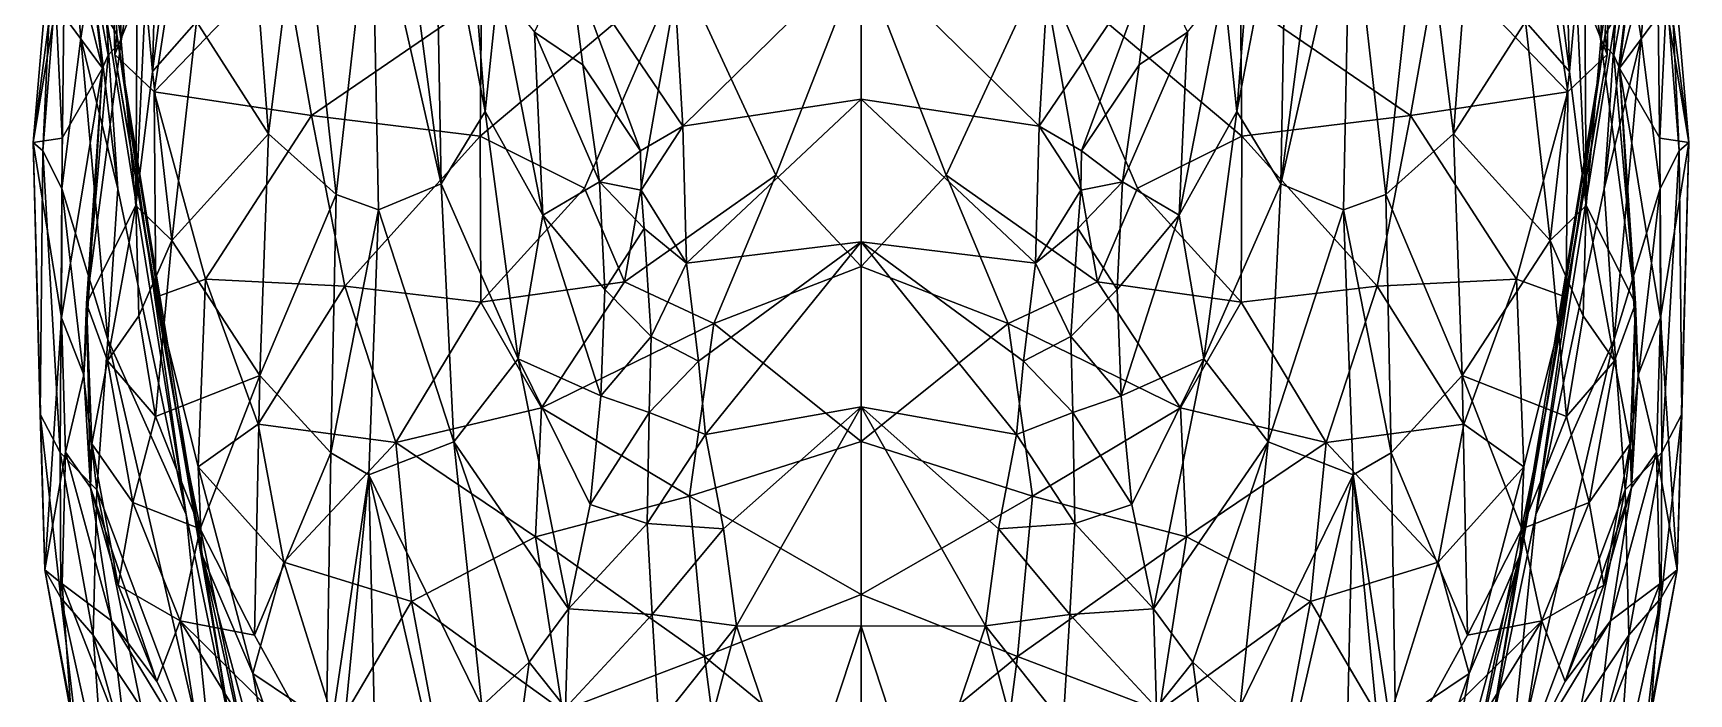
# Model space of a CAD drawing. Extents: x -0.26 to 0.26, y -1.1 to 1.11.
# Drawn here: x -0.259 to 0.259, y 0.537 to 0.744 of the extents above; entities that cross this region are included whole.
import ezdxf

# ---------------------------------------------------------------- set-up
doc = ezdxf.new("R2010")
doc.units = 0
doc.layers.add('ZEBRA$LWO', color=1, linetype='CONTINUOUS')

msp = doc.modelspace()

# ---------------------------------------------------------------- linework, layer by layer
at = {"layer": 'ZEBRA$LWO'}
for points in [[(-0.13324, 0.80107, 0.60965), (-0.12504, 0.81386, 0.61033), (-0.11762, 0.71946, 0.65546)], [(-0.11354, 0.75865, 0.65536), (-0.11762, 0.71946, 0.65546), (-0.12504, 0.81386, 0.61033)], [(0.11762, 0.71946, 0.65546), (0.11354, 0.75865, 0.65536), (0.12504, 0.81386, 0.61033)], [(0.12504, 0.81386, 0.61033), (0.13324, 0.80107, 0.60965), (0.11762, 0.71946, 0.65546)], [(-0.23626, 0.74939, 1.11516), (-0.23288, 0.74376, 1.15128), (-0.23513, 0.80527, 1.14234)], [(-0.23513, 0.80527, 1.14234), (-0.23288, 0.74376, 1.15128), (-0.23351, 0.73738, 1.2105)], [(-0.23351, 0.73738, 1.2105), (-0.21048, 0.79562, 1.20764), (-0.23513, 0.80527, 1.14234)], [(-0.19248, 0.80517, 0.6091), (-0.18539, 0.71249, 0.66497), (-0.20801, 0.74766, 0.65313)], [(-0.19248, 0.80517, 0.6091), (-0.1753, 0.79396, 0.60877), (-0.18539, 0.71249, 0.66497)], [(0.1753, 0.79396, 0.60877), (0.19248, 0.80517, 0.6091), (0.18539, 0.71249, 0.66497)], [(0.18539, 0.71249, 0.66497), (0.19248, 0.80517, 0.6091), (0.20801, 0.74766, 0.65313)], [(0.21048, 0.79562, 1.20764), (0.23351, 0.73738, 1.2105), (0.23513, 0.80527, 1.14234)], [(0.23288, 0.74376, 1.15128), (0.23626, 0.74939, 1.11516), (0.23513, 0.80527, 1.14234)], [(0.23288, 0.74376, 1.15128), (0.23513, 0.80527, 1.14234), (0.23351, 0.73738, 1.2105)], [(-0.14427, 0.79517, 0.60782), (-0.13324, 0.80107, 0.60965), (-0.13135, 0.69682, 0.65534)], [(-0.13135, 0.69682, 0.65534), (-0.13324, 0.80107, 0.60965), (-0.11762, 0.71946, 0.65546)], [(0.13324, 0.80107, 0.60965), (0.13135, 0.69682, 0.65534), (0.11762, 0.71946, 0.65546)], [(0.13324, 0.80107, 0.60965), (0.14427, 0.79517, 0.60782), (0.13135, 0.69682, 0.65534)], [(-0.2521, 0.79151, 0.97928), (-0.25602, 0.7072, 1.00869), (-0.24899, 0.79704, 1.0096)], [(-0.25602, 0.7072, 1.00869), (-0.25008, 0.69541, 1.04261), (-0.24899, 0.79704, 1.0096)], [(-0.25008, 0.69541, 1.04261), (-0.24416, 0.7425, 1.05009), (-0.24899, 0.79704, 1.0096)], [(-0.24899, 0.79704, 1.0096), (-0.24416, 0.7425, 1.05009), (-0.24083, 0.76413, 1.08018)], [(-0.21048, 0.79562, 1.20764), (-0.23351, 0.73738, 1.2105), (-0.22117, 0.72568, 1.25149)], [(-0.22117, 0.72568, 1.25149), (-0.18078, 0.76784, 1.25376), (-0.21048, 0.79562, 1.20764)], [(-0.1753, 0.79396, 0.60877), (-0.16421, 0.69347, 0.66641), (-0.18539, 0.71249, 0.66497)], [(-0.1753, 0.79396, 0.60877), (-0.15313, 0.79239, 0.60806), (-0.16421, 0.69347, 0.66641)], [(-0.15313, 0.79239, 0.60806), (-0.14427, 0.79517, 0.60782), (-0.13135, 0.69682, 0.65534)], [(0.14427, 0.79517, 0.60782), (0.15313, 0.79239, 0.60806), (0.13135, 0.69682, 0.65534)], [(0.15313, 0.79239, 0.60806), (0.1753, 0.79396, 0.60877), (0.16421, 0.69347, 0.66641)], [(0.16421, 0.69347, 0.66641), (0.1753, 0.79396, 0.60877), (0.18539, 0.71249, 0.66497)], [(0.18078, 0.76784, 1.25376), (0.22117, 0.72568, 1.25149), (0.21048, 0.79562, 1.20764)], [(0.23351, 0.73738, 1.2105), (0.21048, 0.79562, 1.20764), (0.22117, 0.72568, 1.25149)], [(0.24416, 0.7425, 1.05009), (0.24899, 0.79704, 1.0096), (0.24083, 0.76413, 1.08018)], [(0.24416, 0.7425, 1.05009), (0.25008, 0.69541, 1.04261), (0.24899, 0.79704, 1.0096)], [(0.25602, 0.7072, 1.00869), (0.2521, 0.79151, 0.97928), (0.24899, 0.79704, 1.0096)], [(0.25008, 0.69541, 1.04261), (0.25602, 0.7072, 1.00869), (0.24899, 0.79704, 1.0096)], [(-0.25203, 0.75284, 0.94649), (-0.2591, 0.70979, 0.97928), (-0.24831, 0.79265, 0.95026)], [(-0.2591, 0.70979, 0.97928), (-0.2521, 0.79151, 0.97928), (-0.24831, 0.79265, 0.95026)], [(-0.25602, 0.7072, 1.00869), (-0.2521, 0.79151, 0.97928), (-0.2591, 0.70979, 0.97928)], [(-0.22176, 0.73205, 0.70368), (-0.21427, 0.79016, 0.6521), (-0.20801, 0.74766, 0.65313)], [(-0.22176, 0.73205, 0.70368), (-0.22026, 0.78604, 0.69866), (-0.21427, 0.79016, 0.6521)], [(-0.15313, 0.79239, 0.60806), (-0.15096, 0.6887, 0.655), (-0.16421, 0.69347, 0.66641)], [(-0.13135, 0.69682, 0.65534), (-0.15096, 0.6887, 0.655), (-0.15313, 0.79239, 0.60806)], [(0.15096, 0.6887, 0.655), (0.13135, 0.69682, 0.65534), (0.15313, 0.79239, 0.60806)], [(0.15096, 0.6887, 0.655), (0.15313, 0.79239, 0.60806), (0.16421, 0.69347, 0.66641)], [(0.21427, 0.79016, 0.6521), (0.22176, 0.73205, 0.70368), (0.20801, 0.74766, 0.65313)], [(0.22026, 0.78604, 0.69866), (0.22176, 0.73205, 0.70368), (0.21427, 0.79016, 0.6521)], [(0.2591, 0.70979, 0.97928), (0.25203, 0.75284, 0.94649), (0.24831, 0.79265, 0.95026)], [(0.2521, 0.79151, 0.97928), (0.2591, 0.70979, 0.97928), (0.24831, 0.79265, 0.95026)], [(0.2521, 0.79151, 0.97928), (0.25602, 0.7072, 1.00869), (0.2591, 0.70979, 0.97928)], [(-0.22391, 0.75618, 0.75483), (-0.22026, 0.78604, 0.69866), (-0.22176, 0.73205, 0.70368)], [(0.22026, 0.78604, 0.69866), (0.22391, 0.75618, 0.75483), (0.22176, 0.73205, 0.70368)], [(-0.23559, 0.73711, 0.86627), (-0.24224, 0.77409, 0.90697), (-0.23667, 0.77747, 0.86663)], [(-0.23667, 0.77747, 0.86663), (-0.23228, 0.77626, 0.82515), (-0.23154, 0.74153, 0.82748)], [(-0.23559, 0.73711, 0.86627), (-0.23667, 0.77747, 0.86663), (-0.23154, 0.74153, 0.82748)], [(0.23228, 0.77626, 0.82515), (0.23667, 0.77747, 0.86663), (0.23154, 0.74153, 0.82748)], [(0.23667, 0.77747, 0.86663), (0.23559, 0.73711, 0.86627), (0.23154, 0.74153, 0.82748)], [(0.24224, 0.77409, 0.90697), (0.23559, 0.73711, 0.86627), (0.23667, 0.77747, 0.86663)], [(-0.24521, 0.76397, 0.92554), (-0.24224, 0.77409, 0.90697), (-0.23742, 0.73306, 0.90674)], [(-0.24224, 0.77409, 0.90697), (-0.23559, 0.73711, 0.86627), (-0.23742, 0.73306, 0.90674)], [(-0.23228, 0.77626, 0.82515), (-0.22642, 0.77452, 0.78665), (-0.23154, 0.74153, 0.82748)], [(-0.22642, 0.77452, 0.78665), (-0.227, 0.69008, 0.76784), (-0.23154, 0.74153, 0.82748)], [(-0.227, 0.69008, 0.76784), (-0.22642, 0.77452, 0.78665), (-0.22391, 0.75618, 0.75483)], [(0.22642, 0.77452, 0.78665), (0.227, 0.69008, 0.76784), (0.22391, 0.75618, 0.75483)], [(0.22642, 0.77452, 0.78665), (0.23228, 0.77626, 0.82515), (0.23154, 0.74153, 0.82748)], [(0.227, 0.69008, 0.76784), (0.22642, 0.77452, 0.78665), (0.23154, 0.74153, 0.82748)], [(0.23559, 0.73711, 0.86627), (0.24224, 0.77409, 0.90697), (0.23742, 0.73306, 0.90674)], [(0.24224, 0.77409, 0.90697), (0.24521, 0.76397, 0.92554), (0.23742, 0.73306, 0.90674)], [(-0.17193, 0.71822, 1.28362), (-0.18078, 0.76784, 1.25376), (-0.22117, 0.72568, 1.25149)], [(-0.17193, 0.71822, 1.28362), (-0.11872, 0.75477, 1.29034), (-0.18078, 0.76784, 1.25376)], [(-0.0913, 0.76736, 0.76953), (-0.08707, 0.73406, 0.76288), (-0.10214, 0.74434, 0.70608)], [(-0.0913, 0.76736, 0.76953), (-0.05789, 0.75008, 0.88072), (-0.05578, 0.7149, 0.87046)], [(-0.06903, 0.70713, 0.81107), (-0.0913, 0.76736, 0.76953), (-0.05578, 0.7149, 0.87046)], [(-0.08707, 0.73406, 0.76288), (-0.0913, 0.76736, 0.76953), (-0.06903, 0.70713, 0.81107)], [(-0.05578, 0.7149, 0.87046), (-0.05789, 0.75008, 0.88072), (0, 0.76976, 0.89595)], [(0, 0.76778, 1.32302), (-0.05666, 0.76448, 1.31063), (-0.0267, 0.69953, 1.34906)], [(0, 0.76976, 0.89595), (0, 0.7234, 0.8833), (-0.05578, 0.7149, 0.87046)], [(0, 0.67095, 1.36231), (0, 0.76778, 1.32302), (-0.0267, 0.69953, 1.34906)], [(0, 0.7234, 0.8833), (0, 0.76976, 0.89595), (0.05578, 0.7149, 0.87046)], [(0.05789, 0.75008, 0.88072), (0.05578, 0.7149, 0.87046), (0, 0.76976, 0.89595)], [(0, 0.76778, 1.32302), (0, 0.67095, 1.36231), (0.0267, 0.69953, 1.34906)], [(0.05666, 0.76448, 1.31063), (0, 0.76778, 1.32302), (0.0267, 0.69953, 1.34906)], [(0.05789, 0.75008, 0.88072), (0.0913, 0.76736, 0.76953), (0.05578, 0.7149, 0.87046)], [(0.0913, 0.76736, 0.76953), (0.06903, 0.70713, 0.81107), (0.05578, 0.7149, 0.87046)], [(0.0913, 0.76736, 0.76953), (0.08707, 0.73406, 0.76288), (0.06903, 0.70713, 0.81107)], [(0.08707, 0.73406, 0.76288), (0.0913, 0.76736, 0.76953), (0.10214, 0.74434, 0.70608)], [(0.11872, 0.75477, 1.29034), (0.17193, 0.71822, 1.28362), (0.18078, 0.76784, 1.25376)], [(0.18078, 0.76784, 1.25376), (0.17193, 0.71822, 1.28362), (0.22117, 0.72568, 1.25149)], [(-0.23742, 0.73306, 0.90674), (-0.25203, 0.75284, 0.94649), (-0.24521, 0.76397, 0.92554)], [(-0.24083, 0.76413, 1.08018), (-0.24416, 0.7425, 1.05009), (-0.23263, 0.69524, 1.09685)], [(-0.23626, 0.74939, 1.11516), (-0.24083, 0.76413, 1.08018), (-0.23263, 0.69524, 1.09685)], [(-0.05666, 0.76448, 1.31063), (-0.11914, 0.71177, 1.31374), (-0.08649, 0.69544, 1.3358)], [(-0.11914, 0.71177, 1.31374), (-0.05666, 0.76448, 1.31063), (-0.11872, 0.75477, 1.29034)], [(-0.05666, 0.76448, 1.31063), (-0.08649, 0.69544, 1.3358), (-0.07405, 0.66614, 1.35205)], [(-0.0267, 0.69953, 1.34906), (-0.05666, 0.76448, 1.31063), (-0.07405, 0.66614, 1.35205)], [(0.05666, 0.76448, 1.31063), (0.0267, 0.69953, 1.34906), (0.07405, 0.66614, 1.35205)], [(0.08649, 0.69544, 1.3358), (0.05666, 0.76448, 1.31063), (0.07405, 0.66614, 1.35205)], [(0.11914, 0.71177, 1.31374), (0.05666, 0.76448, 1.31063), (0.08649, 0.69544, 1.3358)], [(0.05666, 0.76448, 1.31063), (0.11914, 0.71177, 1.31374), (0.11872, 0.75477, 1.29034)], [(0.24416, 0.7425, 1.05009), (0.24083, 0.76413, 1.08018), (0.23263, 0.69524, 1.09685)], [(0.24083, 0.76413, 1.08018), (0.23626, 0.74939, 1.11516), (0.23263, 0.69524, 1.09685)], [(0.25203, 0.75284, 0.94649), (0.23742, 0.73306, 0.90674), (0.24521, 0.76397, 0.92554)], [(-0.11354, 0.75865, 0.65536), (-0.09959, 0.68705, 0.71197), (-0.11762, 0.71946, 0.65546)], [(-0.10214, 0.74434, 0.70608), (-0.09959, 0.68705, 0.71197), (-0.11354, 0.75865, 0.65536)], [(0.09959, 0.68705, 0.71197), (0.11354, 0.75865, 0.65536), (0.11762, 0.71946, 0.65546)], [(0.09959, 0.68705, 0.71197), (0.10214, 0.74434, 0.70608), (0.11354, 0.75865, 0.65536)], [(-0.2591, 0.70979, 0.97928), (-0.25203, 0.75284, 0.94649), (-0.25005, 0.71117, 0.94875)], [(-0.25203, 0.75284, 0.94649), (-0.23742, 0.73306, 0.90674), (-0.25005, 0.71117, 0.94875)], [(-0.22391, 0.75618, 0.75483), (-0.22176, 0.73205, 0.70368), (-0.227, 0.69008, 0.76784)], [(-0.11914, 0.71177, 1.31374), (-0.11872, 0.75477, 1.29034), (-0.17193, 0.71822, 1.28362)], [(0.11872, 0.75477, 1.29034), (0.11914, 0.71177, 1.31374), (0.17193, 0.71822, 1.28362)], [(0.22176, 0.73205, 0.70368), (0.22391, 0.75618, 0.75483), (0.227, 0.69008, 0.76784)], [(0.23742, 0.73306, 0.90674), (0.25203, 0.75284, 0.94649), (0.25005, 0.71117, 0.94875)], [(0.25203, 0.75284, 0.94649), (0.2591, 0.70979, 0.97928), (0.25005, 0.71117, 0.94875)], [(-0.23626, 0.74939, 1.11516), (-0.21123, 0.59322, 1.15407), (-0.23288, 0.74376, 1.15128)], [(-0.21123, 0.59322, 1.15407), (-0.23626, 0.74939, 1.11516), (-0.23263, 0.69524, 1.09685)], [(-0.20801, 0.74766, 0.65313), (-0.21566, 0.67905, 0.70898), (-0.22176, 0.73205, 0.70368)], [(-0.21566, 0.67905, 0.70898), (-0.20801, 0.74766, 0.65313), (-0.18539, 0.71249, 0.66497)], [(0.20801, 0.74766, 0.65313), (0.21566, 0.67905, 0.70898), (0.18539, 0.71249, 0.66497)], [(0.21566, 0.67905, 0.70898), (0.20801, 0.74766, 0.65313), (0.22176, 0.73205, 0.70368)], [(0.21123, 0.59322, 1.15407), (0.23626, 0.74939, 1.11516), (0.23288, 0.74376, 1.15128)], [(0.23626, 0.74939, 1.11516), (0.21123, 0.59322, 1.15407), (0.23263, 0.69524, 1.09685)], [(-0.23572, 0.6481, 1.08867), (-0.24416, 0.7425, 1.05009), (-0.25008, 0.69541, 1.04261)], [(-0.24416, 0.7425, 1.05009), (-0.23572, 0.6481, 1.08867), (-0.23263, 0.69524, 1.09685)], [(-0.23154, 0.74153, 0.82748), (-0.227, 0.69008, 0.76784), (-0.24241, 0.65932, 0.83209)], [(-0.23559, 0.73711, 0.86627), (-0.23154, 0.74153, 0.82748), (-0.24241, 0.65932, 0.83209)], [(-0.21416, 0.62482, 1.23123), (-0.23351, 0.73738, 1.2105), (-0.23288, 0.74376, 1.15128)], [(-0.23288, 0.74376, 1.15128), (-0.1971, 0.52556, 1.19648), (-0.21416, 0.62482, 1.23123)], [(-0.23288, 0.74376, 1.15128), (-0.21123, 0.59322, 1.15407), (-0.1971, 0.52556, 1.19648)], [(-0.08707, 0.73406, 0.76288), (-0.08185, 0.69751, 0.76808), (-0.10214, 0.74434, 0.70608)], [(-0.09959, 0.68705, 0.71197), (-0.10214, 0.74434, 0.70608), (-0.08185, 0.69751, 0.76808)], [(0.08185, 0.69751, 0.76808), (0.08707, 0.73406, 0.76288), (0.10214, 0.74434, 0.70608)], [(0.10214, 0.74434, 0.70608), (0.09959, 0.68705, 0.71197), (0.08185, 0.69751, 0.76808)], [(0.1971, 0.52556, 1.19648), (0.23288, 0.74376, 1.15128), (0.21416, 0.62482, 1.23123)], [(0.21123, 0.59322, 1.15407), (0.23288, 0.74376, 1.15128), (0.1971, 0.52556, 1.19648)], [(0.23351, 0.73738, 1.2105), (0.21416, 0.62482, 1.23123), (0.23288, 0.74376, 1.15128)], [(0.227, 0.69008, 0.76784), (0.23154, 0.74153, 0.82748), (0.24241, 0.65932, 0.83209)], [(0.23154, 0.74153, 0.82748), (0.23559, 0.73711, 0.86627), (0.24241, 0.65932, 0.83209)], [(0.23572, 0.6481, 1.08867), (0.24416, 0.7425, 1.05009), (0.23263, 0.69524, 1.09685)], [(0.24416, 0.7425, 1.05009), (0.23572, 0.6481, 1.08867), (0.25008, 0.69541, 1.04261)], [(-0.23559, 0.73711, 0.86627), (-0.24241, 0.65932, 0.83209), (-0.23742, 0.73306, 0.90674)], [(-0.23351, 0.73738, 1.2105), (-0.21416, 0.62482, 1.23123), (-0.22073, 0.66137, 1.25987)], [(-0.22073, 0.66137, 1.25987), (-0.22117, 0.72568, 1.25149), (-0.23351, 0.73738, 1.2105)], [(0.21416, 0.62482, 1.23123), (0.23351, 0.73738, 1.2105), (0.22073, 0.66137, 1.25987)], [(0.22117, 0.72568, 1.25149), (0.22073, 0.66137, 1.25987), (0.23351, 0.73738, 1.2105)], [(0.24241, 0.65932, 0.83209), (0.23559, 0.73711, 0.86627), (0.23742, 0.73306, 0.90674)], [(-0.25024, 0.65487, 0.95397), (-0.25005, 0.71117, 0.94875), (-0.23742, 0.73306, 0.90674)], [(-0.24328, 0.63701, 0.92276), (-0.25024, 0.65487, 0.95397), (-0.23742, 0.73306, 0.90674)], [(-0.24241, 0.65932, 0.83209), (-0.24328, 0.63701, 0.92276), (-0.23742, 0.73306, 0.90674)], [(-0.22176, 0.73205, 0.70368), (-0.21566, 0.67905, 0.70898), (-0.227, 0.69008, 0.76784)], [(-0.08707, 0.73406, 0.76288), (-0.06903, 0.70713, 0.81107), (-0.08185, 0.69751, 0.76808)], [(0.06903, 0.70713, 0.81107), (0.08707, 0.73406, 0.76288), (0.08185, 0.69751, 0.76808)], [(0.21566, 0.67905, 0.70898), (0.22176, 0.73205, 0.70368), (0.227, 0.69008, 0.76784)], [(0.25005, 0.71117, 0.94875), (0.25024, 0.65487, 0.95397), (0.23742, 0.73306, 0.90674)], [(0.25024, 0.65487, 0.95397), (0.24328, 0.63701, 0.92276), (0.23742, 0.73306, 0.90674)], [(0.24328, 0.63701, 0.92276), (0.24241, 0.65932, 0.83209), (0.23742, 0.73306, 0.90674)], [(-0.22117, 0.72568, 1.25149), (-0.22073, 0.66137, 1.25987), (-0.20511, 0.66695, 1.28671)], [(-0.20511, 0.66695, 1.28671), (-0.17193, 0.71822, 1.28362), (-0.22117, 0.72568, 1.25149)], [(0.17193, 0.71822, 1.28362), (0.20511, 0.66695, 1.28671), (0.22117, 0.72568, 1.25149)], [(0.22073, 0.66137, 1.25987), (0.22117, 0.72568, 1.25149), (0.20511, 0.66695, 1.28671)], [(-0.05464, 0.67202, 0.86354), (-0.05578, 0.7149, 0.87046), (0, 0.7234, 0.8833)], [(0, 0.7234, 0.8833), (0, 0.67865, 0.87378), (-0.05464, 0.67202, 0.86354)], [(0, 0.67865, 0.87378), (0, 0.7234, 0.8833), (0.05464, 0.67202, 0.86354)], [(0.05578, 0.7149, 0.87046), (0.05464, 0.67202, 0.86354), (0, 0.7234, 0.8833)], [(-0.16156, 0.66476, 1.31556), (-0.17193, 0.71822, 1.28362), (-0.20511, 0.66695, 1.28671)], [(-0.16156, 0.66476, 1.31556), (-0.11914, 0.71177, 1.31374), (-0.17193, 0.71822, 1.28362)], [(-0.13135, 0.69682, 0.65534), (-0.11762, 0.71946, 0.65546), (-0.1073, 0.64202, 0.71627)], [(-0.09959, 0.68705, 0.71197), (-0.1073, 0.64202, 0.71627), (-0.11762, 0.71946, 0.65546)], [(0.1073, 0.64202, 0.71627), (0.09959, 0.68705, 0.71197), (0.11762, 0.71946, 0.65546)], [(0.11762, 0.71946, 0.65546), (0.13135, 0.69682, 0.65534), (0.1073, 0.64202, 0.71627)], [(0.11914, 0.71177, 1.31374), (0.16156, 0.66476, 1.31556), (0.17193, 0.71822, 1.28362)], [(0.17193, 0.71822, 1.28362), (0.16156, 0.66476, 1.31556), (0.20511, 0.66695, 1.28671)], [(-0.2591, 0.70979, 0.97928), (-0.25005, 0.71117, 0.94875), (-0.25024, 0.65487, 0.95397)], [(-0.18818, 0.63676, 0.73009), (-0.21566, 0.67905, 0.70898), (-0.18539, 0.71249, 0.66497)], [(-0.18818, 0.63676, 0.73009), (-0.18539, 0.71249, 0.66497), (-0.16421, 0.69347, 0.66641)], [(-0.11914, 0.71177, 1.31374), (-0.16156, 0.66476, 1.31556), (-0.11894, 0.65982, 1.33819)], [(-0.08649, 0.69544, 1.3358), (-0.11914, 0.71177, 1.31374), (-0.11894, 0.65982, 1.33819)], [(-0.05578, 0.7149, 0.87046), (-0.06883, 0.6949, 0.80916), (-0.06903, 0.70713, 0.81107)], [(-0.06883, 0.6949, 0.80916), (-0.05578, 0.7149, 0.87046), (-0.05464, 0.67202, 0.86354)], [(0.05578, 0.7149, 0.87046), (0.06883, 0.6949, 0.80916), (0.05464, 0.67202, 0.86354)], [(0.06883, 0.6949, 0.80916), (0.05578, 0.7149, 0.87046), (0.06903, 0.70713, 0.81107)], [(0.11914, 0.71177, 1.31374), (0.08649, 0.69544, 1.3358), (0.11894, 0.65982, 1.33819)], [(0.16156, 0.66476, 1.31556), (0.11914, 0.71177, 1.31374), (0.11894, 0.65982, 1.33819)], [(0.18539, 0.71249, 0.66497), (0.18818, 0.63676, 0.73009), (0.16421, 0.69347, 0.66641)], [(0.21566, 0.67905, 0.70898), (0.18818, 0.63676, 0.73009), (0.18539, 0.71249, 0.66497)], [(0.25005, 0.71117, 0.94875), (0.2591, 0.70979, 0.97928), (0.25024, 0.65487, 0.95397)], [(-0.2591, 0.70979, 0.97928), (-0.25546, 0.57595, 0.9999), (-0.2569, 0.62466, 1.01463)], [(-0.25546, 0.57595, 0.9999), (-0.2591, 0.70979, 0.97928), (-0.25024, 0.65487, 0.95397)], [(-0.25602, 0.7072, 1.00869), (-0.2591, 0.70979, 0.97928), (-0.2569, 0.62466, 1.01463)], [(-0.25064, 0.61265, 1.04792), (-0.25602, 0.7072, 1.00869), (-0.2569, 0.62466, 1.01463)], [(-0.25602, 0.7072, 1.00869), (-0.25064, 0.61265, 1.04792), (-0.25008, 0.69541, 1.04261)], [(-0.06903, 0.70713, 0.81107), (-0.06883, 0.6949, 0.80916), (-0.08185, 0.69751, 0.76808)], [(0.06883, 0.6949, 0.80916), (0.06903, 0.70713, 0.81107), (0.08185, 0.69751, 0.76808)], [(0.25064, 0.61265, 1.04792), (0.25602, 0.7072, 1.00869), (0.25008, 0.69541, 1.04261)], [(0.2591, 0.70979, 0.97928), (0.25546, 0.57595, 0.9999), (0.25024, 0.65487, 0.95397)], [(0.25602, 0.7072, 1.00869), (0.25064, 0.61265, 1.04792), (0.2569, 0.62466, 1.01463)], [(0.25546, 0.57595, 0.9999), (0.2591, 0.70979, 0.97928), (0.2569, 0.62466, 1.01463)], [(0.2591, 0.70979, 0.97928), (0.25602, 0.7072, 1.00869), (0.2569, 0.62466, 1.01463)], [(-0.25008, 0.69541, 1.04261), (-0.25064, 0.61265, 1.04792), (-0.23914, 0.601, 1.08037)], [(-0.23572, 0.6481, 1.08867), (-0.25008, 0.69541, 1.04261), (-0.23914, 0.601, 1.08037)], [(-0.23572, 0.6481, 1.08867), (-0.21123, 0.59322, 1.15407), (-0.23263, 0.69524, 1.09685)], [(-0.13135, 0.69682, 0.65534), (-0.1274, 0.61604, 0.71835), (-0.15096, 0.6887, 0.655)], [(-0.1073, 0.64202, 0.71627), (-0.1274, 0.61604, 0.71835), (-0.13135, 0.69682, 0.65534)], [(-0.08649, 0.69544, 1.3358), (-0.11894, 0.65982, 1.33819), (-0.07405, 0.66614, 1.35205)], [(-0.08185, 0.69751, 0.76808), (-0.08012, 0.66378, 0.77187), (-0.09959, 0.68705, 0.71197)], [(-0.06883, 0.6949, 0.80916), (-0.06782, 0.68288, 0.80673), (-0.08185, 0.69751, 0.76808)], [(-0.06782, 0.68288, 0.80673), (-0.08012, 0.66378, 0.77187), (-0.08185, 0.69751, 0.76808)], [(-0.0267, 0.69953, 1.34906), (-0.07405, 0.66614, 1.35205), (-0.04608, 0.65307, 1.36229)], [(-0.06782, 0.68288, 0.80673), (-0.06883, 0.6949, 0.80916), (-0.05464, 0.67202, 0.86354)], [(0, 0.67095, 1.36231), (-0.0267, 0.69953, 1.34906), (-0.04608, 0.65307, 1.36229)], [(0.0267, 0.69953, 1.34906), (0, 0.67095, 1.36231), (0.04608, 0.65307, 1.36229)], [(0.07405, 0.66614, 1.35205), (0.0267, 0.69953, 1.34906), (0.04608, 0.65307, 1.36229)], [(0.06883, 0.6949, 0.80916), (0.06782, 0.68288, 0.80673), (0.05464, 0.67202, 0.86354)], [(0.06782, 0.68288, 0.80673), (0.06883, 0.6949, 0.80916), (0.08185, 0.69751, 0.76808)], [(0.08012, 0.66378, 0.77187), (0.06782, 0.68288, 0.80673), (0.08185, 0.69751, 0.76808)], [(0.11894, 0.65982, 1.33819), (0.08649, 0.69544, 1.3358), (0.07405, 0.66614, 1.35205)], [(0.08012, 0.66378, 0.77187), (0.08185, 0.69751, 0.76808), (0.09959, 0.68705, 0.71197)], [(0.1274, 0.61604, 0.71835), (0.1073, 0.64202, 0.71627), (0.13135, 0.69682, 0.65534)], [(0.1274, 0.61604, 0.71835), (0.13135, 0.69682, 0.65534), (0.15096, 0.6887, 0.655)], [(0.21123, 0.59322, 1.15407), (0.23572, 0.6481, 1.08867), (0.23263, 0.69524, 1.09685)], [(0.25008, 0.69541, 1.04261), (0.23572, 0.6481, 1.08867), (0.23914, 0.601, 1.08037)], [(0.25064, 0.61265, 1.04792), (0.25008, 0.69541, 1.04261), (0.23914, 0.601, 1.08037)], [(-0.227, 0.69008, 0.76784), (-0.23587, 0.64141, 0.80156), (-0.24241, 0.65932, 0.83209)], [(-0.227, 0.69008, 0.76784), (-0.22599, 0.65549, 0.76758), (-0.23587, 0.64141, 0.80156)], [(-0.227, 0.69008, 0.76784), (-0.21566, 0.67905, 0.70898), (-0.22599, 0.65549, 0.76758)], [(-0.16421, 0.69347, 0.66641), (-0.16589, 0.61255, 0.73331), (-0.18818, 0.63676, 0.73009)], [(-0.16589, 0.61255, 0.73331), (-0.16421, 0.69347, 0.66641), (-0.15096, 0.6887, 0.655)], [(0.16421, 0.69347, 0.66641), (0.16589, 0.61255, 0.73331), (0.15096, 0.6887, 0.655)], [(0.16589, 0.61255, 0.73331), (0.16421, 0.69347, 0.66641), (0.18818, 0.63676, 0.73009)], [(0.21566, 0.67905, 0.70898), (0.227, 0.69008, 0.76784), (0.22599, 0.65549, 0.76758)], [(0.22599, 0.65549, 0.76758), (0.227, 0.69008, 0.76784), (0.23587, 0.64141, 0.80156)], [(0.23587, 0.64141, 0.80156), (0.227, 0.69008, 0.76784), (0.24241, 0.65932, 0.83209)], [(-0.15401, 0.60572, 0.7185), (-0.16589, 0.61255, 0.73331), (-0.15096, 0.6887, 0.655)], [(-0.1274, 0.61604, 0.71835), (-0.15401, 0.60572, 0.7185), (-0.15096, 0.6887, 0.655)], [(-0.1073, 0.64202, 0.71627), (-0.09959, 0.68705, 0.71197), (-0.08144, 0.63046, 0.77677)], [(-0.08144, 0.63046, 0.77677), (-0.09959, 0.68705, 0.71197), (-0.08012, 0.66378, 0.77187)], [(0.09959, 0.68705, 0.71197), (0.08144, 0.63046, 0.77677), (0.08012, 0.66378, 0.77187)], [(0.09959, 0.68705, 0.71197), (0.1073, 0.64202, 0.71627), (0.08144, 0.63046, 0.77677)], [(0.15401, 0.60572, 0.7185), (0.1274, 0.61604, 0.71835), (0.15096, 0.6887, 0.655)], [(0.16589, 0.61255, 0.73331), (0.15401, 0.60572, 0.7185), (0.15096, 0.6887, 0.655)], [(-0.22075, 0.624, 0.77271), (-0.22599, 0.65549, 0.76758), (-0.21566, 0.67905, 0.70898)], [(-0.22075, 0.624, 0.77271), (-0.21566, 0.67905, 0.70898), (-0.18818, 0.63676, 0.73009)], [(-0.08012, 0.66378, 0.77187), (-0.06782, 0.68288, 0.80673), (-0.0657, 0.64905, 0.81023)], [(-0.0657, 0.64905, 0.81023), (-0.06782, 0.68288, 0.80673), (-0.05464, 0.67202, 0.86354)], [(0.06782, 0.68288, 0.80673), (0.0657, 0.64905, 0.81023), (0.05464, 0.67202, 0.86354)], [(0.06782, 0.68288, 0.80673), (0.08012, 0.66378, 0.77187), (0.0657, 0.64905, 0.81023)], [(0.21566, 0.67905, 0.70898), (0.22075, 0.624, 0.77271), (0.18818, 0.63676, 0.73009)], [(0.22599, 0.65549, 0.76758), (0.22075, 0.624, 0.77271), (0.21566, 0.67905, 0.70898)], [(-0.05464, 0.67202, 0.86354), (0, 0.67865, 0.87378), (-0.05088, 0.64134, 0.86005)], [(-0.04867, 0.6183, 0.85763), (-0.05088, 0.64134, 0.86005), (0, 0.67865, 0.87378)], [(0, 0.67865, 0.87378), (0, 0.62695, 0.87013), (-0.04867, 0.6183, 0.85763)], [(0.05088, 0.64134, 0.86005), (0.04867, 0.6183, 0.85763), (0, 0.67865, 0.87378)], [(0, 0.67865, 0.87378), (0.05464, 0.67202, 0.86354), (0.05088, 0.64134, 0.86005)], [(0, 0.62695, 0.87013), (0, 0.67865, 0.87378), (0.04867, 0.6183, 0.85763)], [(-0.05088, 0.64134, 0.86005), (-0.0657, 0.64905, 0.81023), (-0.05464, 0.67202, 0.86354)], [(0, 0.67095, 1.36231), (-0.04608, 0.65307, 1.36229), (0, 0.61612, 1.37378)], [(0.04608, 0.65307, 1.36229), (0, 0.67095, 1.36231), (0, 0.61612, 1.37378)], [(0.0657, 0.64905, 0.81023), (0.05088, 0.64134, 0.86005), (0.05464, 0.67202, 0.86354)], [(-0.20742, 0.60822, 1.29842), (-0.20511, 0.66695, 1.28671), (-0.22073, 0.66137, 1.25987)], [(-0.20511, 0.66695, 1.28671), (-0.20742, 0.60822, 1.29842), (-0.18862, 0.62158, 1.31641)], [(-0.18862, 0.62158, 1.31641), (-0.16156, 0.66476, 1.31556), (-0.20511, 0.66695, 1.28671)], [(-0.16156, 0.66476, 1.31556), (-0.18862, 0.62158, 1.31641), (-0.1456, 0.61583, 1.34195)], [(-0.11894, 0.65982, 1.33819), (-0.16156, 0.66476, 1.31556), (-0.1456, 0.61583, 1.34195)], [(-0.07405, 0.66614, 1.35205), (-0.11894, 0.65982, 1.33819), (-0.09997, 0.62672, 1.35659)], [(-0.07405, 0.66614, 1.35205), (-0.09997, 0.62672, 1.35659), (-0.04608, 0.65307, 1.36229)], [(-0.08012, 0.66378, 0.77187), (-0.0657, 0.64905, 0.81023), (-0.08144, 0.63046, 0.77677)], [(0.09997, 0.62672, 1.35659), (0.07405, 0.66614, 1.35205), (0.04608, 0.65307, 1.36229)], [(0.0657, 0.64905, 0.81023), (0.08012, 0.66378, 0.77187), (0.08144, 0.63046, 0.77677)], [(0.11894, 0.65982, 1.33819), (0.07405, 0.66614, 1.35205), (0.09997, 0.62672, 1.35659)], [(0.16156, 0.66476, 1.31556), (0.11894, 0.65982, 1.33819), (0.1456, 0.61583, 1.34195)], [(0.18862, 0.62158, 1.31641), (0.16156, 0.66476, 1.31556), (0.1456, 0.61583, 1.34195)], [(0.16156, 0.66476, 1.31556), (0.18862, 0.62158, 1.31641), (0.20511, 0.66695, 1.28671)], [(0.20742, 0.60822, 1.29842), (0.20511, 0.66695, 1.28671), (0.18862, 0.62158, 1.31641)], [(0.20511, 0.66695, 1.28671), (0.20742, 0.60822, 1.29842), (0.22073, 0.66137, 1.25987)], [(-0.24241, 0.65932, 0.83209), (-0.24117, 0.6017, 0.88885), (-0.24328, 0.63701, 0.92276)], [(-0.2407, 0.61545, 0.84423), (-0.24117, 0.6017, 0.88885), (-0.24241, 0.65932, 0.83209)], [(-0.23587, 0.64141, 0.80156), (-0.2407, 0.61545, 0.84423), (-0.24241, 0.65932, 0.83209)], [(-0.22073, 0.66137, 1.25987), (-0.20634, 0.58072, 1.27645), (-0.20742, 0.60822, 1.29842)], [(-0.20634, 0.58072, 1.27645), (-0.22073, 0.66137, 1.25987), (-0.21416, 0.62482, 1.23123)], [(-0.11894, 0.65982, 1.33819), (-0.1456, 0.61583, 1.34195), (-0.09997, 0.62672, 1.35659)], [(0.1456, 0.61583, 1.34195), (0.11894, 0.65982, 1.33819), (0.09997, 0.62672, 1.35659)], [(0.20634, 0.58072, 1.27645), (0.22073, 0.66137, 1.25987), (0.20742, 0.60822, 1.29842)], [(0.22073, 0.66137, 1.25987), (0.20634, 0.58072, 1.27645), (0.21416, 0.62482, 1.23123)], [(0.2407, 0.61545, 0.84423), (0.23587, 0.64141, 0.80156), (0.24241, 0.65932, 0.83209)], [(0.24117, 0.6017, 0.88885), (0.2407, 0.61545, 0.84423), (0.24241, 0.65932, 0.83209)], [(0.24117, 0.6017, 0.88885), (0.24241, 0.65932, 0.83209), (0.24328, 0.63701, 0.92276)], [(-0.25546, 0.57595, 0.9999), (-0.25024, 0.65487, 0.95397), (-0.24897, 0.61281, 0.95483)], [(-0.24897, 0.61281, 0.95483), (-0.25024, 0.65487, 0.95397), (-0.24328, 0.63701, 0.92276)], [(-0.23587, 0.64141, 0.80156), (-0.22599, 0.65549, 0.76758), (-0.22075, 0.624, 0.77271)], [(-0.04608, 0.65307, 1.36229), (-0.09997, 0.62672, 1.35659), (-0.05371, 0.59903, 1.37283)], [(-0.04608, 0.65307, 1.36229), (-0.05371, 0.59903, 1.37283), (0, 0.61612, 1.37378)], [(0.05371, 0.59903, 1.37283), (0.04608, 0.65307, 1.36229), (0, 0.61612, 1.37378)], [(0.09997, 0.62672, 1.35659), (0.04608, 0.65307, 1.36229), (0.05371, 0.59903, 1.37283)], [(0.22599, 0.65549, 0.76758), (0.23587, 0.64141, 0.80156), (0.22075, 0.624, 0.77271)], [(0.25024, 0.65487, 0.95397), (0.24897, 0.61281, 0.95483), (0.24328, 0.63701, 0.92276)], [(0.25024, 0.65487, 0.95397), (0.25546, 0.57595, 0.9999), (0.24897, 0.61281, 0.95483)], [(-0.202, 0.50211, 1.14493), (-0.23572, 0.6481, 1.08867), (-0.23914, 0.601, 1.08037)], [(-0.23572, 0.6481, 1.08867), (-0.202, 0.50211, 1.14493), (-0.21123, 0.59322, 1.15407)], [(-0.0657, 0.64905, 0.81023), (-0.06634, 0.62522, 0.8134), (-0.08144, 0.63046, 0.77677)], [(-0.06634, 0.62522, 0.8134), (-0.0657, 0.64905, 0.81023), (-0.05088, 0.64134, 0.86005)], [(0.0657, 0.64905, 0.81023), (0.06634, 0.62522, 0.8134), (0.05088, 0.64134, 0.86005)], [(0.06634, 0.62522, 0.8134), (0.0657, 0.64905, 0.81023), (0.08144, 0.63046, 0.77677)], [(0.23572, 0.6481, 1.08867), (0.202, 0.50211, 1.14493), (0.23914, 0.601, 1.08037)], [(0.202, 0.50211, 1.14493), (0.23572, 0.6481, 1.08867), (0.21123, 0.59322, 1.15407)], [(-0.22792, 0.59704, 0.81436), (-0.2407, 0.61545, 0.84423), (-0.23587, 0.64141, 0.80156)], [(-0.22792, 0.59704, 0.81436), (-0.23587, 0.64141, 0.80156), (-0.22075, 0.624, 0.77271)], [(-0.1274, 0.61604, 0.71835), (-0.1073, 0.64202, 0.71627), (-0.09154, 0.56374, 0.7991)], [(-0.08144, 0.63046, 0.77677), (-0.08476, 0.59636, 0.78691), (-0.1073, 0.64202, 0.71627)], [(-0.08476, 0.59636, 0.78691), (-0.09154, 0.56374, 0.7991), (-0.1073, 0.64202, 0.71627)], [(-0.06634, 0.62522, 0.8134), (-0.05088, 0.64134, 0.86005), (-0.04867, 0.6183, 0.85763)], [(0.05088, 0.64134, 0.86005), (0.06634, 0.62522, 0.8134), (0.04867, 0.6183, 0.85763)], [(0.08476, 0.59636, 0.78691), (0.08144, 0.63046, 0.77677), (0.1073, 0.64202, 0.71627)], [(0.09154, 0.56374, 0.7991), (0.08476, 0.59636, 0.78691), (0.1073, 0.64202, 0.71627)], [(0.1073, 0.64202, 0.71627), (0.1274, 0.61604, 0.71835), (0.09154, 0.56374, 0.7991)], [(0.23587, 0.64141, 0.80156), (0.22792, 0.59704, 0.81436), (0.22075, 0.624, 0.77271)], [(0.2407, 0.61545, 0.84423), (0.22792, 0.59704, 0.81436), (0.23587, 0.64141, 0.80156)], [(-0.24117, 0.6017, 0.88885), (-0.24897, 0.61281, 0.95483), (-0.24328, 0.63701, 0.92276)], [(-0.22075, 0.624, 0.77271), (-0.18818, 0.63676, 0.73009), (-0.20677, 0.58883, 0.79184)], [(-0.18979, 0.55551, 0.8123), (-0.20677, 0.58883, 0.79184), (-0.18818, 0.63676, 0.73009)], [(-0.18818, 0.63676, 0.73009), (-0.16589, 0.61255, 0.73331), (-0.18979, 0.55551, 0.8123)], [(0.16589, 0.61255, 0.73331), (0.18818, 0.63676, 0.73009), (0.18979, 0.55551, 0.8123)], [(0.18818, 0.63676, 0.73009), (0.22075, 0.624, 0.77271), (0.20677, 0.58883, 0.79184)], [(0.20677, 0.58883, 0.79184), (0.18979, 0.55551, 0.8123), (0.18818, 0.63676, 0.73009)], [(0.24897, 0.61281, 0.95483), (0.24117, 0.6017, 0.88885), (0.24328, 0.63701, 0.92276)], [(-0.06634, 0.62522, 0.8134), (-0.08476, 0.59636, 0.78691), (-0.08144, 0.63046, 0.77677)], [(0.08476, 0.59636, 0.78691), (0.06634, 0.62522, 0.8134), (0.08144, 0.63046, 0.77677)], [(-0.25546, 0.57595, 0.9999), (-0.25045, 0.56719, 1.03293), (-0.2569, 0.62466, 1.01463)], [(-0.25045, 0.56719, 1.03293), (-0.25064, 0.61265, 1.04792), (-0.2569, 0.62466, 1.01463)], [(-0.20677, 0.58883, 0.79184), (-0.22792, 0.59704, 0.81436), (-0.22075, 0.624, 0.77271)], [(-0.21416, 0.62482, 1.23123), (-0.18752, 0.49498, 1.24735), (-0.20634, 0.58072, 1.27645)], [(-0.18752, 0.49498, 1.24735), (-0.21416, 0.62482, 1.23123), (-0.1971, 0.52556, 1.19648)], [(-0.09997, 0.62672, 1.35659), (-0.1456, 0.61583, 1.34195), (-0.10182, 0.58628, 1.36461)], [(-0.09997, 0.62672, 1.35659), (-0.10182, 0.58628, 1.36461), (-0.05371, 0.59903, 1.37283)], [(-0.08476, 0.59636, 0.78691), (-0.06634, 0.62522, 0.8134), (-0.06696, 0.5905, 0.8216)], [(-0.06696, 0.5905, 0.8216), (-0.06634, 0.62522, 0.8134), (-0.04867, 0.6183, 0.85763)], [(-0.04867, 0.6183, 0.85763), (0, 0.62695, 0.87013), (-0.04306, 0.58875, 0.86129)], [(-0.03898, 0.55842, 0.86664), (-0.04306, 0.58875, 0.86129), (0, 0.62695, 0.87013)], [(0, 0.62695, 0.87013), (0, 0.55826, 0.86749), (-0.03898, 0.55842, 0.86664)], [(0.04306, 0.58875, 0.86129), (0.03898, 0.55842, 0.86664), (0, 0.62695, 0.87013)], [(0, 0.62695, 0.87013), (0.04867, 0.6183, 0.85763), (0.04306, 0.58875, 0.86129)], [(0, 0.55826, 0.86749), (0, 0.62695, 0.87013), (0.03898, 0.55842, 0.86664)], [(0.06634, 0.62522, 0.8134), (0.06696, 0.5905, 0.8216), (0.04867, 0.6183, 0.85763)], [(0.10182, 0.58628, 1.36461), (0.09997, 0.62672, 1.35659), (0.05371, 0.59903, 1.37283)], [(0.06634, 0.62522, 0.8134), (0.08476, 0.59636, 0.78691), (0.06696, 0.5905, 0.8216)], [(0.1456, 0.61583, 1.34195), (0.09997, 0.62672, 1.35659), (0.10182, 0.58628, 1.36461)], [(0.18752, 0.49498, 1.24735), (0.21416, 0.62482, 1.23123), (0.20634, 0.58072, 1.27645)], [(0.21416, 0.62482, 1.23123), (0.18752, 0.49498, 1.24735), (0.1971, 0.52556, 1.19648)], [(0.22792, 0.59704, 0.81436), (0.20677, 0.58883, 0.79184), (0.22075, 0.624, 0.77271)], [(0.25045, 0.56719, 1.03293), (0.25546, 0.57595, 0.9999), (0.2569, 0.62466, 1.01463)], [(0.25064, 0.61265, 1.04792), (0.25045, 0.56719, 1.03293), (0.2569, 0.62466, 1.01463)], [(-0.18061, 0.57837, 1.32867), (-0.18862, 0.62158, 1.31641), (-0.20742, 0.60822, 1.29842)], [(-0.18862, 0.62158, 1.31641), (-0.18061, 0.57837, 1.32867), (-0.1456, 0.61583, 1.34195)], [(-0.04306, 0.58875, 0.86129), (-0.06696, 0.5905, 0.8216), (-0.04867, 0.6183, 0.85763)], [(0.06696, 0.5905, 0.8216), (0.04306, 0.58875, 0.86129), (0.04867, 0.6183, 0.85763)], [(0.18061, 0.57837, 1.32867), (0.18862, 0.62158, 1.31641), (0.1456, 0.61583, 1.34195)], [(0.18862, 0.62158, 1.31641), (0.18061, 0.57837, 1.32867), (0.20742, 0.60822, 1.29842)], [(-0.24999, 0.57159, 0.9703), (-0.25546, 0.57595, 0.9999), (-0.24897, 0.61281, 0.95483)], [(-0.25064, 0.61265, 1.04792), (-0.24032, 0.5555, 1.06598), (-0.23914, 0.601, 1.08037)], [(-0.24032, 0.5555, 1.06598), (-0.25064, 0.61265, 1.04792), (-0.25045, 0.56719, 1.03293)], [(-0.23453, 0.55998, 0.91784), (-0.24999, 0.57159, 0.9703), (-0.24897, 0.61281, 0.95483)], [(-0.24117, 0.6017, 0.88885), (-0.23453, 0.55998, 0.91784), (-0.24897, 0.61281, 0.95483)], [(-0.24117, 0.6017, 0.88885), (-0.2407, 0.61545, 0.84423), (-0.23253, 0.57114, 0.85692)], [(-0.2407, 0.61545, 0.84423), (-0.22792, 0.59704, 0.81436), (-0.23253, 0.57114, 0.85692)], [(-0.18979, 0.55551, 0.8123), (-0.16589, 0.61255, 0.73331), (-0.16745, 0.51495, 0.83256)], [(-0.14064, 0.56598, 1.35357), (-0.1456, 0.61583, 1.34195), (-0.18061, 0.57837, 1.32867)], [(-0.16745, 0.51495, 0.83256), (-0.16589, 0.61255, 0.73331), (-0.15401, 0.60572, 0.7185)], [(-0.15401, 0.60572, 0.7185), (-0.1274, 0.61604, 0.71835), (-0.11869, 0.53322, 0.80679)], [(-0.1456, 0.61583, 1.34195), (-0.14064, 0.56598, 1.35357), (-0.10182, 0.58628, 1.36461)], [(-0.09154, 0.56374, 0.7991), (-0.1039, 0.54699, 0.80159), (-0.1274, 0.61604, 0.71835)], [(-0.11869, 0.53322, 0.80679), (-0.1274, 0.61604, 0.71835), (-0.1039, 0.54699, 0.80159)], [(0, 0.61612, 1.37378), (-0.05371, 0.59903, 1.37283), (0, 0.5682, 1.38035)], [(0.05371, 0.59903, 1.37283), (0, 0.61612, 1.37378), (0, 0.5682, 1.38035)], [(0.1039, 0.54699, 0.80159), (0.09154, 0.56374, 0.7991), (0.1274, 0.61604, 0.71835)], [(0.14064, 0.56598, 1.35357), (0.1456, 0.61583, 1.34195), (0.10182, 0.58628, 1.36461)], [(0.1274, 0.61604, 0.71835), (0.11869, 0.53322, 0.80679), (0.1039, 0.54699, 0.80159)], [(0.1274, 0.61604, 0.71835), (0.15401, 0.60572, 0.7185), (0.11869, 0.53322, 0.80679)], [(0.1456, 0.61583, 1.34195), (0.14064, 0.56598, 1.35357), (0.18061, 0.57837, 1.32867)], [(0.16589, 0.61255, 0.73331), (0.16745, 0.51495, 0.83256), (0.15401, 0.60572, 0.7185)], [(0.16589, 0.61255, 0.73331), (0.18979, 0.55551, 0.8123), (0.16745, 0.51495, 0.83256)], [(0.22792, 0.59704, 0.81436), (0.2407, 0.61545, 0.84423), (0.23253, 0.57114, 0.85692)], [(0.2407, 0.61545, 0.84423), (0.24117, 0.6017, 0.88885), (0.23253, 0.57114, 0.85692)], [(0.23453, 0.55998, 0.91784), (0.24117, 0.6017, 0.88885), (0.24897, 0.61281, 0.95483)], [(0.24999, 0.57159, 0.9703), (0.23453, 0.55998, 0.91784), (0.24897, 0.61281, 0.95483)], [(0.24032, 0.5555, 1.06598), (0.25064, 0.61265, 1.04792), (0.23914, 0.601, 1.08037)], [(0.25064, 0.61265, 1.04792), (0.24032, 0.5555, 1.06598), (0.25045, 0.56719, 1.03293)], [(0.25546, 0.57595, 0.9999), (0.24999, 0.57159, 0.9703), (0.24897, 0.61281, 0.95483)], [(-0.20742, 0.60822, 1.29842), (-0.19037, 0.54347, 1.31146), (-0.18061, 0.57837, 1.32867)], [(-0.19037, 0.54347, 1.31146), (-0.20742, 0.60822, 1.29842), (-0.20634, 0.58072, 1.27645)], [(0.19037, 0.54347, 1.31146), (0.20742, 0.60822, 1.29842), (0.18061, 0.57837, 1.32867)], [(0.20742, 0.60822, 1.29842), (0.19037, 0.54347, 1.31146), (0.20634, 0.58072, 1.27645)], [(-0.22034, 0.54094, 0.86971), (-0.24117, 0.6017, 0.88885), (-0.23253, 0.57114, 0.85692)], [(-0.24117, 0.6017, 0.88885), (-0.22034, 0.54094, 0.86971), (-0.23453, 0.55998, 0.91784)], [(-0.16745, 0.51495, 0.83256), (-0.15401, 0.60572, 0.7185), (-0.16428, 0.50141, 0.84129)], [(-0.15201, 0.51886, 0.80941), (-0.16428, 0.50141, 0.84129), (-0.15401, 0.60572, 0.7185)], [(-0.11869, 0.53322, 0.80679), (-0.13529, 0.52408, 0.80636), (-0.15401, 0.60572, 0.7185)], [(-0.13529, 0.52408, 0.80636), (-0.15201, 0.51886, 0.80941), (-0.15401, 0.60572, 0.7185)], [(0.13529, 0.52408, 0.80636), (0.11869, 0.53322, 0.80679), (0.15401, 0.60572, 0.7185)], [(0.15201, 0.51886, 0.80941), (0.13529, 0.52408, 0.80636), (0.15401, 0.60572, 0.7185)], [(0.16428, 0.50141, 0.84129), (0.15201, 0.51886, 0.80941), (0.15401, 0.60572, 0.7185)], [(0.15401, 0.60572, 0.7185), (0.16745, 0.51495, 0.83256), (0.16428, 0.50141, 0.84129)], [(0.24117, 0.6017, 0.88885), (0.22034, 0.54094, 0.86971), (0.23253, 0.57114, 0.85692)], [(0.22034, 0.54094, 0.86971), (0.24117, 0.6017, 0.88885), (0.23453, 0.55998, 0.91784)], [(-0.24032, 0.5555, 1.06598), (-0.22517, 0.53263, 1.09067), (-0.23914, 0.601, 1.08037)], [(-0.22517, 0.53263, 1.09067), (-0.202, 0.50211, 1.14493), (-0.23914, 0.601, 1.08037)], [(-0.22792, 0.59704, 0.81436), (-0.21307, 0.55994, 0.83324), (-0.23253, 0.57114, 0.85692)], [(-0.22792, 0.59704, 0.81436), (-0.20677, 0.58883, 0.79184), (-0.21307, 0.55994, 0.83324)], [(-0.05371, 0.59903, 1.37283), (-0.10182, 0.58628, 1.36461), (-0.04895, 0.54876, 1.37893)], [(-0.08476, 0.59636, 0.78691), (-0.06696, 0.5905, 0.8216), (-0.09154, 0.56374, 0.7991)], [(-0.05371, 0.59903, 1.37283), (-0.04895, 0.54876, 1.37893), (0, 0.5682, 1.38035)], [(0.04895, 0.54876, 1.37893), (0.05371, 0.59903, 1.37283), (0, 0.5682, 1.38035)], [(0.10182, 0.58628, 1.36461), (0.05371, 0.59903, 1.37283), (0.04895, 0.54876, 1.37893)], [(0.06696, 0.5905, 0.8216), (0.08476, 0.59636, 0.78691), (0.09154, 0.56374, 0.7991)], [(0.202, 0.50211, 1.14493), (0.22517, 0.53263, 1.09067), (0.23914, 0.601, 1.08037)], [(0.20677, 0.58883, 0.79184), (0.22792, 0.59704, 0.81436), (0.21307, 0.55994, 0.83324)], [(0.21307, 0.55994, 0.83324), (0.22792, 0.59704, 0.81436), (0.23253, 0.57114, 0.85692)], [(0.22517, 0.53263, 1.09067), (0.24032, 0.5555, 1.06598), (0.23914, 0.601, 1.08037)], [(-0.202, 0.50211, 1.14493), (-0.1971, 0.52556, 1.19648), (-0.21123, 0.59322, 1.15407)], [(0.1971, 0.52556, 1.19648), (0.202, 0.50211, 1.14493), (0.21123, 0.59322, 1.15407)], [(-0.21307, 0.55994, 0.83324), (-0.20677, 0.58883, 0.79184), (-0.18979, 0.55551, 0.8123)], [(-0.10182, 0.58628, 1.36461), (-0.14064, 0.56598, 1.35357), (-0.09345, 0.53192, 1.37287)], [(-0.10182, 0.58628, 1.36461), (-0.09345, 0.53192, 1.37287), (-0.04895, 0.54876, 1.37893)], [(-0.06696, 0.5905, 0.8216), (-0.06531, 0.56194, 0.8328), (-0.09154, 0.56374, 0.7991)], [(-0.06531, 0.56194, 0.8328), (-0.06696, 0.5905, 0.8216), (-0.04306, 0.58875, 0.86129)], [(-0.06531, 0.56194, 0.8328), (-0.04306, 0.58875, 0.86129), (-0.03898, 0.55842, 0.86664)], [(0.04306, 0.58875, 0.86129), (0.06531, 0.56194, 0.8328), (0.03898, 0.55842, 0.86664)], [(0.06696, 0.5905, 0.8216), (0.06531, 0.56194, 0.8328), (0.04306, 0.58875, 0.86129)], [(0.09345, 0.53192, 1.37287), (0.10182, 0.58628, 1.36461), (0.04895, 0.54876, 1.37893)], [(0.06531, 0.56194, 0.8328), (0.06696, 0.5905, 0.8216), (0.09154, 0.56374, 0.7991)], [(0.14064, 0.56598, 1.35357), (0.10182, 0.58628, 1.36461), (0.09345, 0.53192, 1.37287)], [(0.20677, 0.58883, 0.79184), (0.21307, 0.55994, 0.83324), (0.18979, 0.55551, 0.8123)], [(-0.20634, 0.58072, 1.27645), (-0.1796, 0.48251, 1.28884), (-0.19037, 0.54347, 1.31146)], [(-0.1796, 0.48251, 1.28884), (-0.20634, 0.58072, 1.27645), (-0.18752, 0.49498, 1.24735)], [(0.1796, 0.48251, 1.28884), (0.20634, 0.58072, 1.27645), (0.19037, 0.54347, 1.31146)], [(0.20634, 0.58072, 1.27645), (0.1796, 0.48251, 1.28884), (0.18752, 0.49498, 1.24735)], [(-0.24489, 0.51976, 1.01778), (-0.25546, 0.57595, 0.9999), (-0.24721, 0.53049, 0.9849)], [(-0.25546, 0.57595, 0.9999), (-0.24489, 0.51976, 1.01778), (-0.25045, 0.56719, 1.03293)], [(-0.25546, 0.57595, 0.9999), (-0.24999, 0.57159, 0.9703), (-0.24721, 0.53049, 0.9849)], [(-0.16423, 0.52591, 1.33895), (-0.18061, 0.57837, 1.32867), (-0.19037, 0.54347, 1.31146)], [(-0.18061, 0.57837, 1.32867), (-0.16423, 0.52591, 1.33895), (-0.14064, 0.56598, 1.35357)], [(0.16423, 0.52591, 1.33895), (0.18061, 0.57837, 1.32867), (0.14064, 0.56598, 1.35357)], [(0.18061, 0.57837, 1.32867), (0.16423, 0.52591, 1.33895), (0.19037, 0.54347, 1.31146)], [(0.25546, 0.57595, 0.9999), (0.24489, 0.51976, 1.01778), (0.24721, 0.53049, 0.9849)], [(0.24489, 0.51976, 1.01778), (0.25546, 0.57595, 0.9999), (0.25045, 0.56719, 1.03293)], [(0.24999, 0.57159, 0.9703), (0.25546, 0.57595, 0.9999), (0.24721, 0.53049, 0.9849)], [(-0.24999, 0.57159, 0.9703), (-0.22973, 0.51966, 0.933), (-0.24721, 0.53049, 0.9849)], [(-0.23453, 0.55998, 0.91784), (-0.22973, 0.51966, 0.933), (-0.24999, 0.57159, 0.9703)], [(-0.21307, 0.55994, 0.83324), (-0.22034, 0.54094, 0.86971), (-0.23253, 0.57114, 0.85692)], [(0.22034, 0.54094, 0.86971), (0.21307, 0.55994, 0.83324), (0.23253, 0.57114, 0.85692)], [(0.22973, 0.51966, 0.933), (0.24999, 0.57159, 0.9703), (0.24721, 0.53049, 0.9849)], [(0.22973, 0.51966, 0.933), (0.23453, 0.55998, 0.91784), (0.24999, 0.57159, 0.9703)], [(-0.25045, 0.56719, 1.03293), (-0.24489, 0.51976, 1.01778), (-0.23664, 0.50485, 1.04937)], [(-0.24032, 0.5555, 1.06598), (-0.25045, 0.56719, 1.03293), (-0.23664, 0.50485, 1.04937)], [(-0.13176, 0.51904, 1.36022), (-0.14064, 0.56598, 1.35357), (-0.16423, 0.52591, 1.33895)], [(-0.14064, 0.56598, 1.35357), (-0.13176, 0.51904, 1.36022), (-0.09345, 0.53192, 1.37287)], [(0, 0.5682, 1.38035), (-0.04895, 0.54876, 1.37893), (0, 0.50861, 1.38298)], [(0.04895, 0.54876, 1.37893), (0, 0.5682, 1.38035), (0, 0.50861, 1.38298)], [(0.13176, 0.51904, 1.36022), (0.14064, 0.56598, 1.35357), (0.09345, 0.53192, 1.37287)], [(0.14064, 0.56598, 1.35357), (0.13176, 0.51904, 1.36022), (0.16423, 0.52591, 1.33895)], [(0.24489, 0.51976, 1.01778), (0.25045, 0.56719, 1.03293), (0.23664, 0.50485, 1.04937)], [(0.25045, 0.56719, 1.03293), (0.24032, 0.5555, 1.06598), (0.23664, 0.50485, 1.04937)], [(-0.23453, 0.55998, 0.91784), (-0.22034, 0.54094, 0.86971), (-0.2055, 0.51197, 0.88309)], [(-0.22973, 0.51966, 0.933), (-0.23453, 0.55998, 0.91784), (-0.2055, 0.51197, 0.88309)], [(-0.22034, 0.54094, 0.86971), (-0.21307, 0.55994, 0.83324), (-0.2055, 0.51197, 0.88309)], [(-0.21307, 0.55994, 0.83324), (-0.1874, 0.51817, 0.85076), (-0.2055, 0.51197, 0.88309)], [(-0.16745, 0.51495, 0.83256), (-0.21307, 0.55994, 0.83324), (-0.18979, 0.55551, 0.8123)], [(-0.21307, 0.55994, 0.83324), (-0.16745, 0.51495, 0.83256), (-0.1874, 0.51817, 0.85076)], [(-0.09247, 0.53276, 0.83039), (-0.1039, 0.54699, 0.80159), (-0.09154, 0.56374, 0.7991)], [(-0.06531, 0.56194, 0.8328), (-0.09247, 0.53276, 0.83039), (-0.09154, 0.56374, 0.7991)], [(-0.09247, 0.53276, 0.83039), (-0.06531, 0.56194, 0.8328), (-0.06324, 0.52783, 0.85205)], [(-0.06324, 0.52783, 0.85205), (-0.06531, 0.56194, 0.8328), (-0.03898, 0.55842, 0.86664)], [(0.06531, 0.56194, 0.8328), (0.06324, 0.52783, 0.85205), (0.03898, 0.55842, 0.86664)], [(0.06531, 0.56194, 0.8328), (0.09247, 0.53276, 0.83039), (0.06324, 0.52783, 0.85205)], [(0.09247, 0.53276, 0.83039), (0.06531, 0.56194, 0.8328), (0.09154, 0.56374, 0.7991)], [(0.1039, 0.54699, 0.80159), (0.09247, 0.53276, 0.83039), (0.09154, 0.56374, 0.7991)], [(0.21307, 0.55994, 0.83324), (0.16745, 0.51495, 0.83256), (0.18979, 0.55551, 0.8123)], [(0.16745, 0.51495, 0.83256), (0.21307, 0.55994, 0.83324), (0.1874, 0.51817, 0.85076)], [(0.1874, 0.51817, 0.85076), (0.21307, 0.55994, 0.83324), (0.2055, 0.51197, 0.88309)], [(0.22034, 0.54094, 0.86971), (0.23453, 0.55998, 0.91784), (0.2055, 0.51197, 0.88309)], [(0.23453, 0.55998, 0.91784), (0.22973, 0.51966, 0.933), (0.2055, 0.51197, 0.88309)], [(0.21307, 0.55994, 0.83324), (0.22034, 0.54094, 0.86971), (0.2055, 0.51197, 0.88309)], [(-0.2113, 0.45151, 1.08842), (-0.24032, 0.5555, 1.06598), (-0.23664, 0.50485, 1.04937)], [(-0.24032, 0.5555, 1.06598), (-0.2113, 0.45151, 1.08842), (-0.22517, 0.53263, 1.09067)], [(-0.03898, 0.55842, 0.86664), (-0.05427, 0.50083, 0.85065), (-0.06324, 0.52783, 0.85205)], [(-0.03898, 0.55842, 0.86664), (-0.01929, 0.49972, 0.8494), (-0.05427, 0.50083, 0.85065)], [(-0.03898, 0.55842, 0.86664), (0, 0.55826, 0.86749), (-0.01929, 0.49972, 0.8494)], [(0, 0.49713, 0.84956), (-0.01929, 0.49972, 0.8494), (0, 0.55826, 0.86749)], [(0, 0.55826, 0.86749), (0.03898, 0.55842, 0.86664), (0.01929, 0.49972, 0.8494)], [(0.01929, 0.49972, 0.8494), (0, 0.49713, 0.84956), (0, 0.55826, 0.86749)], [(0.01929, 0.49972, 0.8494), (0.03898, 0.55842, 0.86664), (0.05427, 0.50083, 0.85065)], [(0.05427, 0.50083, 0.85065), (0.03898, 0.55842, 0.86664), (0.06324, 0.52783, 0.85205)], [(0.24032, 0.5555, 1.06598), (0.2113, 0.45151, 1.08842), (0.23664, 0.50485, 1.04937)], [(0.2113, 0.45151, 1.08842), (0.24032, 0.5555, 1.06598), (0.22517, 0.53263, 1.09067)], [(-0.1039, 0.54699, 0.80159), (-0.10752, 0.51984, 0.83592), (-0.11869, 0.53322, 0.80679)], [(-0.10752, 0.51984, 0.83592), (-0.1039, 0.54699, 0.80159), (-0.09247, 0.53276, 0.83039)], [(-0.04895, 0.54876, 1.37893), (-0.09345, 0.53192, 1.37287), (-0.04118, 0.48908, 1.38126)], [(-0.04895, 0.54876, 1.37893), (-0.04118, 0.48908, 1.38126), (0, 0.50861, 1.38298)], [(0.04118, 0.48908, 1.38126), (0.04895, 0.54876, 1.37893), (0, 0.50861, 1.38298)], [(0.09345, 0.53192, 1.37287), (0.04895, 0.54876, 1.37893), (0.04118, 0.48908, 1.38126)], [(0.1039, 0.54699, 0.80159), (0.10752, 0.51984, 0.83592), (0.09247, 0.53276, 0.83039)], [(0.10752, 0.51984, 0.83592), (0.1039, 0.54699, 0.80159), (0.11869, 0.53322, 0.80679)], [(-0.19037, 0.54347, 1.31146), (-0.16441, 0.46955, 1.32234), (-0.16423, 0.52591, 1.33895)], [(-0.16441, 0.46955, 1.32234), (-0.19037, 0.54347, 1.31146), (-0.1796, 0.48251, 1.28884)], [(0.16441, 0.46955, 1.32234), (0.19037, 0.54347, 1.31146), (0.16423, 0.52591, 1.33895)], [(0.19037, 0.54347, 1.31146), (0.16441, 0.46955, 1.32234), (0.1796, 0.48251, 1.28884)]]:
    msp.add_3dface(points, dxfattribs=at)

doc.saveas('drawing.dxf')
